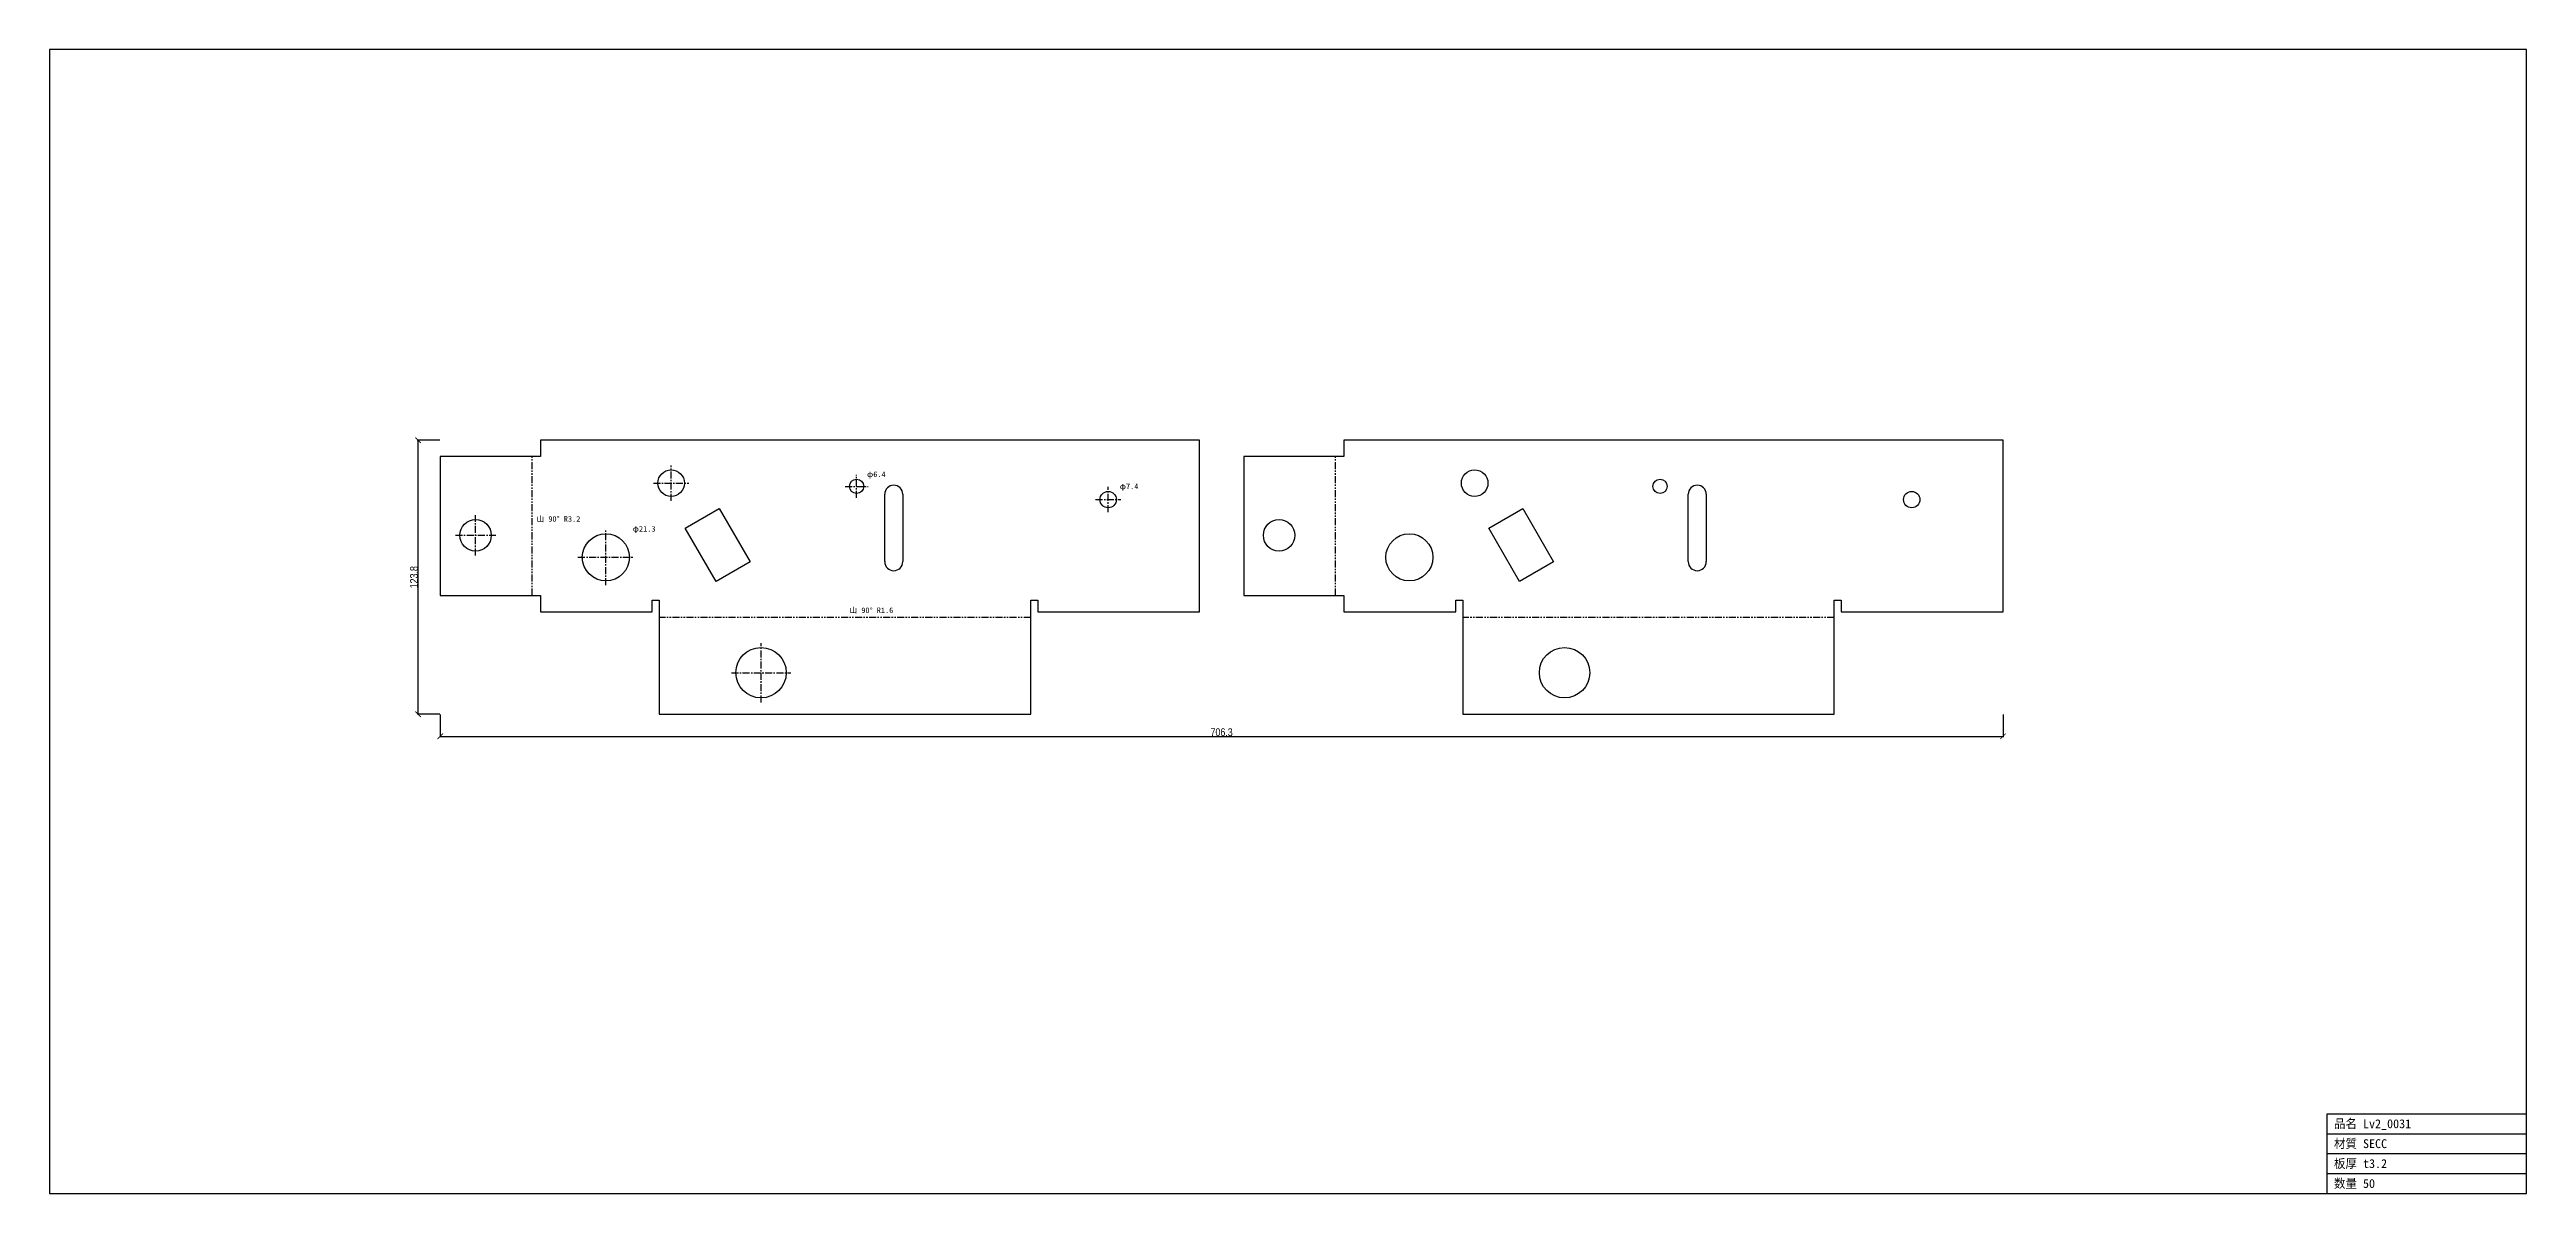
# Model space of a CAD drawing. Header units: millimetres. Extents: x -222 to 898, y -263 to 254.
import ezdxf

# ---------------------------------------------------------------- set-up
doc = ezdxf.new("R2010")
doc.units = ezdxf.units.MM
doc.linetypes.add('CENTER', pattern=[5.08, 3.175, -0.635, 0.635, -0.635])
doc.linetypes.add('PHANTOM', pattern=[6.35, 3.175, -0.635, 0.635, -0.635, 0.635, -0.635])
for name, color, linetype in [('中心線', 7, 'Continuous'), ('図枠', 7, 'Continuous'), ('外形', 7, 'Continuous'), ('寸法', 7, 'Continuous'), ('文字', 7, 'Continuous'), ('曲げ線', 7, 'Continuous')]:
    doc.layers.add(name, color=color, linetype=linetype)
doc.styles.add('OpenSansCondensed-Light', font='OpenSansCondensed-Light.ttf')
doc.dimstyles.new('EZDXF', dxfattribs={"dimtxt": 0.25, "dimasz": 0.175, "dimexe": 0.375, "dimexo": 0.125, "dimgap": 0.1, "dimtad": 1, "dimlfac": 100, "dimzin": 12, "dimdsep": 46, "dimtxsty": 'OpenSansCondensed-Light', "dimblk": 'ARCHTICK', "dimcen": 2.5, "dimazin": 3, "dimtfac": 0.5, "dimtmove": 2, "dimatfit": 3})

# ---------------------------------------------------------------- blocks, each defined once
blk = doc.blocks.new('_ARCHTICK')
at = {"color": 0, "linetype": 'BYBLOCK', "const_width": 0.15}
blk.add_lwpolyline([(-0.5, -0.5), (0.5, 0.5)], dxfattribs=at)

msp = doc.modelspace()

# ---------------------------------------------------------------- linework, layer by layer
at = {"layer": '中心線', "color": 1, "linetype": 'CENTER'}
for p, q in [((51.09, 58.2), (67.11, 58.2)), ((59.1, 50.19), (59.1, 66.21)), ((137.69, 56.75), (148.12, 56.75)), ((142.91, 51.54), (142.91, 61.97)), ((256.63, 45.08), (256.63, 56.48)), ((250.93, 50.78), (262.33, 50.78)), ((-38.39, 34.61), (-20.18, 34.61)), ((-29.29, 25.51), (-29.29, 43.72)), ((29.59, 12.04), (29.59, 37.3)), ((16.96, 24.67), (42.22, 24.67)), ((99.73, -40.88), (99.73, -14.09)), ((86.33, -27.48), (113.12, -27.48))]:
    msp.add_line(p, q, dxfattribs=at)
at = {"layer": '図枠'}
for p, q in [((897.62, 254.14), (-221.84, 254.14)), ((-221.84, 254.14), (-221.84, -262.8)), ((897.62, -262.8), (897.62, 254.14)), ((807.62, -262.8), (807.62, -226.8)), ((807.62, -226.8), (897.62, -226.8)), ((807.62, -235.8), (897.62, -235.8)), ((807.62, -244.8), (897.62, -244.8)), ((807.62, -253.8), (897.62, -253.8)), ((-221.84, -262.8), (897.62, -262.8))]:
    msp.add_line(p, q, dxfattribs=at)
at = {"layer": '外形'}
for p, q in [((0, 70.17), (-45.26, 70.17)), ((-45.26, 70.17), (-45.26, 7.4)), ((297.89, 77.57), (0, 77.57)), ((0, 77.57), (0, 70.17)), ((297.89, 0), (297.89, 77.57)), ((363.15, 70.17), (317.89, 70.17)), ((317.89, 70.17), (317.89, 7.4)), ((661.04, 77.57), (363.15, 77.57)), ((363.15, 77.57), (363.15, 70.17)), ((661.04, 0), (661.04, 77.57)), ((65.47, 37.84), (80.82, 46.71)), ((80.82, 46.71), (94.75, 22.58)), ((155.62, 22.72), (155.62, 53.19)), ((163.78, 53.19), (163.78, 22.72)), ((428.62, 37.84), (443.97, 46.71)), ((443.97, 46.71), (457.9, 22.58)), ((518.77, 22.72), (518.77, 53.19)), ((526.93, 53.19), (526.93, 22.72)), ((79.4, 13.71), (65.47, 37.84)), ((442.55, 13.71), (428.62, 37.84)), ((94.75, 22.58), (79.4, 13.71)), ((457.9, 22.58), (442.55, 13.71)), ((-45.26, 7.4), (0, 7.4)), ((0, 7.4), (0, 0)), ((0, 0), (50.54, 0)), ((50.54, 0), (50.54, 5.3)), ((50.54, 5.3), (53.74, 5.3)), ((53.74, 5.3), (53.74, -46.23)), ((221.6, -46.23), (221.6, 5.3)), ((221.6, 5.3), (224.8, 5.3)), ((224.8, 5.3), (224.8, 0)), ((224.8, 0), (297.89, 0)), ((317.89, 7.4), (363.15, 7.4)), ((363.15, 7.4), (363.15, 0)), ((363.15, 0), (413.69, 0)), ((413.69, 0), (413.69, 5.3)), ((413.69, 5.3), (416.89, 5.3)), ((416.89, 5.3), (416.89, -46.23)), ((584.75, -46.23), (584.75, 5.3)), ((584.75, 5.3), (587.95, 5.3)), ((587.95, 5.3), (587.95, 0)), ((587.95, 0), (661.04, 0)), ((53.74, -46.23), (221.6, -46.23)), ((416.89, -46.23), (584.75, -46.23))]:
    msp.add_line(p, q, dxfattribs=at)
for centre, radius in [((59.1, 58.2), 6.01), ((142.91, 56.75), 3.21), ((422.25, 58.2), 6.01), ((506.06, 56.75), 3.21), ((256.63, 50.78), 3.7), ((619.79, 50.78), 3.7), ((-29.29, 34.61), 7.11), ((29.59, 24.67), 10.63), ((333.87, 34.61), 7.11), ((392.74, 24.67), 10.63), ((99.73, -27.48), 11.39), ((462.88, -27.48), 11.39)]:
    msp.add_circle(centre, radius, dxfattribs=at)
for centre, start, end in [((159.7, 53.19), 0, 180), ((522.85, 53.19), 0, 180), ((159.7, 22.72), 180, 0), ((522.85, 22.72), 180, 0)]:
    msp.add_arc(centre, 4.08, start, end, dxfattribs=at)
at = {"layer": '曲げ線', "color": 1, "linetype": 'PHANTOM'}
for p, q in [((-3.77, 7.4), (-3.77, 70.17)), ((359.38, 7.4), (359.38, 70.17)), ((221.6, -2.51), (53.74, -2.51)), ((584.75, -2.51), (416.89, -2.51))]:
    msp.add_line(p, q, dxfattribs=at)

# ---------------------------------------------------------------- texts
at = {"layer": '文字'}
for s, height, p in [('φ6.4', 2.5, (147.62, 60.97)), ('φ7.4', 2.5, (261.83, 55.48)), ('山 90° R3.2', 2.5, (-1.77, 40.78)), ('φ21.3', 2.5, (41.72, 36.3)), ('山 90° R1.6', 2.5, (139.67, -0.51)), ('品名 Lv2_0031', 4, (810.62, -233.3)), ('材質 SECC', 4, (810.62, -242.3)), ('板厚 t3.2', 4, (810.62, -251.3)), ('数量 50', 4, (810.62, -260.3))]:
    msp.add_text(s, height=height, dxfattribs=at).set_placement(p)

# ---------------------------------------------------------------- dimensions: what is measured, and where the dimension line sits
at = {"layer": '寸法'}
msp.add_linear_dim(base=(-55.26, -46.23), p1=(-45.26, -46.23), p2=(-45.26, 77.57), angle=90, dimstyle='EZDXF', override={"dimtxt": 3.5, "dimasz": 2.5, "dimdec": 1, "dimlfac": 1}, dxfattribs=at).render()
msp.add_linear_dim(base=(-45.26, -56.23), p1=(-45.26, -46.23), p2=(661.04, -46.23), dimstyle='EZDXF', override={"dimtxt": 3.5, "dimasz": 2.5, "dimdec": 1, "dimlfac": 1}, dxfattribs=at).render()

doc.saveas('drawing.dxf')
